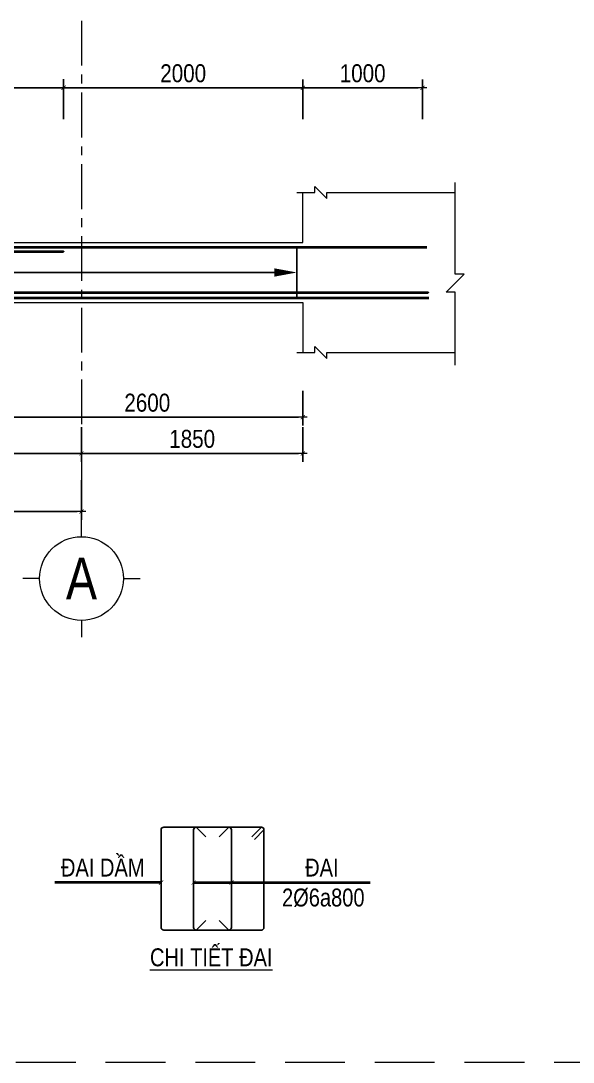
# Model space of a CAD drawing. Header units: millimetres. Extents: x 397144 to 10081729, y 99180 to 1327802.
# Drawn here: x 4949787 to 4954403, y 698151 to 706862 of the extents above; entities that cross this region are included whole.
import ezdxf
from ezdxf.enums import TextEntityAlignment as Align

# ---------------------------------------------------------------- set-up
doc = ezdxf.new("R2010")
doc.units = ezdxf.units.MM
doc.header["$PDSIZE"] = -10
doc.linetypes.add('CENTER', pattern=[2, 1.25, -0.25, 0.25, -0.25])
doc.linetypes.add('HIDDEN', pattern=[0.375, 0.25, -0.125])
doc.layers.get('0').update_dxf_attribs({"linetype": 'CONTINUOUS'})
doc.layers.get('Defpoints').update_dxf_attribs({"color": 12, "linetype": 'CONTINUOUS'})
for name, color, linetype, lineweight in [('kata_dim', 8, 'CONTINUOUS', 13), ('kata_grid', 8, 'CENTER', 13), ('kata_net khuat', 9, 'HIDDEN', 5), ('kata_net manh', 8, 'CONTINUOUS', 5), ('kata_net thay', 4, 'CONTINUOUS', 20), ('kata_text', 7, 'CONTINUOUS', 20), ('kata_thep chu', 1, 'CONTINUOUS', 35), ('kata_thep dai', 220, 'CONTINUOUS', 25)]:
    doc.layers.add(name, color=color, linetype=linetype, lineweight=lineweight)
doc.styles.add('kata_text', font='arial.ttf', dxfattribs={"width": 0.8})
doc.styles.add('Star-HelCon', font='VHELVCN_0.TTF')
doc.dimstyles.new('kata_dim_70', dxfattribs={"dimscale": 70, "dimtxt": 2.15, "dimasz": 0.5, "dimexe": 1, "dimexo": 2, "dimtad": 1, "dimdec": 0, "dimrnd": 5, "dimzin": 0, "dimdsep": 46, "dimtxsty": 'Star-HelCon', "dimblk": 'kata_block_ArchTick', "dimcen": 0.09, "dimdle": 1.2, "dimclrd": 8, "dimclre": 8, "dimclrt": 3, "dimadec": 0, "dimazin": 0, "dimtfac": 1, "dimtdec": 0, "dimtix": 1, "dimtmove": 2, "dimatfit": 3, "dimfxl": 3.75, "dimfxlon": 1, "dimtolj": 1, "dimtzin": 0, "dimarcsym": 0})
doc.dimstyles.new('kata_rai_thep', dxfattribs={"dimtxt": 2, "dimasz": 1, "dimexe": 0, "dimexo": 0, "dimtad": 1, "dimdec": 0, "dimzin": 12, "dimdsep": 46, "dimtxsty": 'kata_text', "dimblk": 'kata_block_RUNTIC', "dimcen": 0, "dimse1": 1, "dimse2": 1, "dimclrd": 6, "dimclre": 6, "dimclrt": 7, "dimadec": 0, "dimazin": 3, "dimtfac": 1, "dimtdec": 0, "dimtmove": 2, "dimatfit": 3, "dimldrblk": 'kata_block_LEADERTIC', "dimfxl": 1, "dimtolj": 1, "dimtzin": 0, "dimlwd": -1, "dimlwe": -1, "dimarcsym": 0})

# ---------------------------------------------------------------- blocks, each defined once
blk = doc.blocks.new('kata_block_ArchTick')
at = {"color": 8}
blk.add_line((1, 0), (-1, 0), dxfattribs=at)
at = {"color": 8, "const_width": 0.15}
blk.add_lwpolyline([(-0.5, -0.5), (0.5, 0.5)], dxfattribs=at)
blk = doc.blocks.new('*D540')
at = {"layer": 'Defpoints', "color": 0, "transparency": 16777216}
for p in [(4950293.6, 704506.5), (4939393.6, 704086.5), (4950293.6, 702756.5)]:
    blk.add_point(p, dxfattribs=at)
at = {"layer": 'kata_dim', "color": 8, "lineweight": -2, "transparency": 16777216}
for p, q in [((4939393.6, 703019), (4939393.6, 702686.5)), ((4950293.6, 703019), (4950293.6, 702686.5)), ((4939428.6, 702756.5), (4950258.6, 702756.5))]:
    blk.add_line(p, q, dxfattribs=at)
at = {"layer": 'kata_dim', "color": 8, "lineweight": -2, "transparency": 16777216, "xscale": 35, "yscale": 35, "zscale": 35, "rotation": 180}
blk.add_blockref('kata_block_ArchTick', (4939393.6, 702756.5), dxfattribs=at)
at = {"layer": 'kata_dim', "color": 8, "lineweight": -2, "transparency": 16777216, "xscale": 35, "yscale": 35, "zscale": 35}
blk.add_blockref('kata_block_ArchTick', (4950293.6, 702756.5), dxfattribs=at)
at = {"layer": 'kata_dim', "color": 3, "transparency": 16777216, "insert": (4944843.6, 702877.1), "char_height": 150.5, "attachment_point": 5, "style": 'Star-HelCon'}
blk.add_mtext('\\A1;10900', dxfattribs=at)
blk = doc.blocks.new('kata_block_GRID')
for p, q in [((0, 5), (0, 7)), ((-5, 0), (-7, 0)), ((5, 0), (7, 0)), ((0, -5), (0, -7))]:
    blk.add_line(p, q)
blk.add_circle((0, 0), 5)
at = {"color": 7, "style": 'kata_text', "width": 0.8}
blk.add_attdef('GRID', text='', height=5, dxfattribs=at).set_placement((0, 0), align=Align.MIDDLE)
blk = doc.blocks.new('kata_block_RUNTIC')
at = {"layer": 'kata_dim', "color": 6}
blk.add_line((0, 0.75), (0, -0.75), dxfattribs=at)
blk.add_lwpolyline([(0, 0, 0, 1, 0), (-2.7, 0, 1, 1, 0)], format="xyseb", dxfattribs=at)
blk = doc.blocks.new('*D543')
at = {"layer": 'Defpoints', "color": 6, "transparency": 16777216}
blk.add_line((4947713.6, 704756.5), (4952023.6, 704756.5), dxfattribs=at)
at = {"layer": 'Defpoints', "color": 0, "transparency": 16777216}
for p in [(4947643.6, 704756.5), (4952093.6, 704756.5), (4952093.6, 704756.5)]:
    blk.add_point(p, dxfattribs=at)
at = {"layer": 'Defpoints', "color": 6, "transparency": 16777216, "xscale": 70, "yscale": 70, "zscale": 70, "rotation": 180}
blk.add_blockref('kata_block_RUNTIC', (4947643.6, 704756.5), dxfattribs=at)
at = {"layer": 'Defpoints', "color": 6, "transparency": 16777216, "xscale": 70, "yscale": 70, "zscale": 70}
blk.add_blockref('kata_block_RUNTIC', (4952093.6, 704756.5), dxfattribs=at)
blk = doc.blocks.new('kata_block_LEADERTIC')
at = {"layer": 'kata_dim', "color": 6}
blk.add_lwpolyline([(0, 0, 0, 1, 0), (-2.7, 0, 1, 1, 0)], format="xyseb", dxfattribs=at)
blk = doc.blocks.new('*D544')
at = {"layer": 'Defpoints', "color": 0, "transparency": 16777216}
for p in [(4953143.6, 706301.5), (4953143.6, 705426.5), (4952143.6, 705006.5)]:
    blk.add_point(p, dxfattribs=at)
at = {"layer": 'kata_dim', "color": 8, "lineweight": -2, "transparency": 16777216}
for p, q in [((4952143.6, 706039), (4952143.6, 706371.5)), ((4953143.6, 706039), (4953143.6, 706371.5)), ((4952178.6, 706301.5), (4953108.6, 706301.5))]:
    blk.add_line(p, q, dxfattribs=at)
at = {"layer": 'kata_dim', "color": 8, "lineweight": -2, "transparency": 16777216, "xscale": 35, "yscale": 35, "zscale": 35, "rotation": 180}
blk.add_blockref('kata_block_ArchTick', (4952143.6, 706301.5), dxfattribs=at)
at = {"layer": 'kata_dim', "color": 8, "lineweight": -2, "transparency": 16777216, "xscale": 35, "yscale": 35, "zscale": 35}
blk.add_blockref('kata_block_ArchTick', (4953143.6, 706301.5), dxfattribs=at)
at = {"layer": 'kata_dim', "color": 3, "transparency": 16777216, "insert": (4952643.6, 706422.1), "char_height": 150.5, "attachment_point": 5, "style": 'Star-HelCon'}
blk.add_mtext('\\A1;1000', dxfattribs=at)
blk = doc.blocks.new('*D551')
at = {"layer": 'Defpoints', "color": 0, "transparency": 16777216}
for p in [(4946743.6, 706276.5), (4950143.6, 706302.2), (4950143.6, 706276.5)]:
    blk.add_point(p, dxfattribs=at)
at = {"layer": 'kata_dim', "color": 8, "lineweight": -2, "transparency": 16777216}
for p, q in [((4946743.6, 706302.2), (4946743.6, 706372.2)), ((4950143.6, 706302.2), (4950143.6, 706372.2)), ((4946778.6, 706302.2), (4950108.6, 706302.2))]:
    blk.add_line(p, q, dxfattribs=at)
at = {"layer": 'kata_dim', "color": 8, "lineweight": -2, "transparency": 16777216, "xscale": 35, "yscale": 35, "zscale": 35, "rotation": 180}
blk.add_blockref('kata_block_ArchTick', (4946743.6, 706302.2), dxfattribs=at)
at = {"layer": 'kata_dim', "color": 8, "lineweight": -2, "transparency": 16777216, "xscale": 35, "yscale": 35, "zscale": 35}
blk.add_blockref('kata_block_ArchTick', (4950143.6, 706302.2), dxfattribs=at)
at = {"layer": 'kata_dim', "color": 3, "transparency": 16777216, "insert": (4948443.6, 706422.8), "char_height": 150.5, "attachment_point": 5, "style": 'Star-HelCon'}
blk.add_mtext('\\A1;3400', dxfattribs=at)
blk = doc.blocks.new('*D554')
at = {"layer": 'Defpoints', "color": 0, "transparency": 16777216}
for p in [(4946743.6, 703269.1), (4950293.6, 703269.1), (4950293.6, 703243.4)]:
    blk.add_point(p, dxfattribs=at)
at = {"layer": 'kata_dim', "color": 8, "lineweight": -2, "transparency": 16777216}
for p, q in [((4946743.6, 703243.4), (4946743.6, 703173.4)), ((4946778.6, 703243.4), (4950258.6, 703243.4)), ((4950293.6, 703243.4), (4950293.6, 703173.4))]:
    blk.add_line(p, q, dxfattribs=at)
at = {"layer": 'kata_dim', "color": 8, "lineweight": -2, "transparency": 16777216, "xscale": 35, "yscale": 35, "zscale": 35, "rotation": 180}
blk.add_blockref('kata_block_ArchTick', (4946743.6, 703243.4), dxfattribs=at)
at = {"layer": 'kata_dim', "color": 8, "lineweight": -2, "transparency": 16777216, "xscale": 35, "yscale": 35, "zscale": 35}
blk.add_blockref('kata_block_ArchTick', (4950293.6, 703243.4), dxfattribs=at)
at = {"layer": 'kata_dim', "color": 3, "transparency": 16777216, "insert": (4948518.6, 703364), "char_height": 150.5, "attachment_point": 5, "style": 'Star-HelCon'}
blk.add_mtext('\\A1;3550', dxfattribs=at)
blk = doc.blocks.new('*D555')
at = {"layer": 'Defpoints', "color": 0, "ltscale": 0.8, "transparency": 16777216}
for p in [(4949543.2, 704587.6), (4952143.6, 703906), (4952143.6, 703546)]:
    blk.add_point(p, dxfattribs=at)
at = {"layer": 'kata_dim', "color": 8, "lineweight": -2, "ltscale": 0.8, "transparency": 16777216}
for p, q in [((4949543.2, 703808.5), (4949543.2, 703476)), ((4952143.6, 703766), (4952143.6, 703476)), ((4949578.2, 703546), (4952108.6, 703546))]:
    blk.add_line(p, q, dxfattribs=at)
at = {"layer": 'kata_dim', "color": 8, "lineweight": -2, "ltscale": 0.8, "transparency": 16777216, "xscale": 35, "yscale": 35, "zscale": 35, "rotation": 180}
blk.add_blockref('kata_block_ArchTick', (4949543.2, 703546), dxfattribs=at)
at = {"layer": 'kata_dim', "color": 8, "lineweight": -2, "ltscale": 0.8, "transparency": 16777216, "xscale": 35, "yscale": 35, "zscale": 35}
blk.add_blockref('kata_block_ArchTick', (4952143.6, 703546), dxfattribs=at)
at = {"layer": 'kata_dim', "color": 3, "ltscale": 0.8, "transparency": 16777216, "insert": (4950843.4, 703666.6), "char_height": 150.5, "attachment_point": 5, "style": 'Star-HelCon'}
blk.add_mtext('\\A1;2600', dxfattribs=at)
blk = doc.blocks.new('*D556')
at = {"layer": 'Defpoints', "color": 0, "transparency": 16777216}
for p in [(4952143.6, 706301.5), (4952143.6, 705426.5), (4950143.6, 705006.5)]:
    blk.add_point(p, dxfattribs=at)
at = {"layer": 'kata_dim', "color": 8, "lineweight": -2, "transparency": 16777216}
for p, q in [((4950143.6, 706039), (4950143.6, 706371.5)), ((4952143.6, 706039), (4952143.6, 706371.5)), ((4950178.6, 706301.5), (4952108.6, 706301.5))]:
    blk.add_line(p, q, dxfattribs=at)
at = {"layer": 'kata_dim', "color": 8, "lineweight": -2, "transparency": 16777216, "xscale": 35, "yscale": 35, "zscale": 35, "rotation": 180}
blk.add_blockref('kata_block_ArchTick', (4950143.6, 706301.5), dxfattribs=at)
at = {"layer": 'kata_dim', "color": 8, "lineweight": -2, "transparency": 16777216, "xscale": 35, "yscale": 35, "zscale": 35}
blk.add_blockref('kata_block_ArchTick', (4952143.6, 706301.5), dxfattribs=at)
at = {"layer": 'kata_dim', "color": 3, "transparency": 16777216, "insert": (4951143.6, 706422.1), "char_height": 150.5, "attachment_point": 5, "style": 'Star-HelCon'}
blk.add_mtext('\\A1;2000', dxfattribs=at)
blk = doc.blocks.new('*D547')
at = {"layer": 'Defpoints', "color": 0, "ltscale": 0.8, "transparency": 16777216}
for p in [(4950293.6, 703603.4), (4952143.6, 703603.4), (4952143.6, 703243.4)]:
    blk.add_point(p, dxfattribs=at)
at = {"layer": 'kata_dim', "color": 8, "lineweight": -2, "ltscale": 0.8, "transparency": 16777216}
for p, q in [((4950293.6, 703463.4), (4950293.6, 703173.4)), ((4952143.6, 703463.4), (4952143.6, 703173.4)), ((4950328.6, 703243.4), (4952108.6, 703243.4))]:
    blk.add_line(p, q, dxfattribs=at)
at = {"layer": 'kata_dim', "color": 8, "lineweight": -2, "ltscale": 0.8, "transparency": 16777216, "xscale": 35, "yscale": 35, "zscale": 35, "rotation": 180}
blk.add_blockref('kata_block_ArchTick', (4950293.6, 703243.4), dxfattribs=at)
at = {"layer": 'kata_dim', "color": 8, "lineweight": -2, "ltscale": 0.8, "transparency": 16777216, "xscale": 35, "yscale": 35, "zscale": 35}
blk.add_blockref('kata_block_ArchTick', (4952143.6, 703243.4), dxfattribs=at)
at = {"layer": 'kata_dim', "color": 3, "ltscale": 0.8, "transparency": 16777216, "insert": (4951218.6, 703364), "char_height": 150.5, "attachment_point": 5, "style": 'Star-HelCon'}
blk.add_mtext('\\A1;1850', dxfattribs=at)
blk = doc.blocks.new('ct dai')
at = {"layer": 'kata_thep dai'}
for points in [[(3878222.8, -233111.4), (3878302.8, -233031.4, -0.414214), (3878324.8, -233053.4), (3878324.8, -233869.4, -0.414214), (3878302.8, -233891.4), (3877486.8, -233891.4, -0.414214), (3877464.8, -233869.4), (3877464.8, -233053.4, -0.414214), (3877486.8, -233031.4), (3878302.8, -233031.4, -0.414214), (3878324.8, -233053.4), (3878244.8, -233133.4)], [(3877838.8, -233811.4), (3877758.8, -233891.4), (3877758.8, -233891.4, -0.414214), (3877736.8, -233869.4), (3877736.8, -233053.4, -0.414214), (3877758.8, -233031.4), (3877758.8, -233031.4), (3877838.8, -233111.4)], [(3878030.8, -233031.4), (3878030.8, -233031.4, -0.414214), (3878052.8, -233053.4), (3878052.8, -233869.4, -0.414214), (3878030.8, -233891.4), (3878030.8, -233891.4), (3877950.8, -233811.4)], [(3877950.8, -233111.4), (3878030.8, -233031.4), (3878030.8, -233031.4, -0.414214), (3878052.8, -233053.4), (3878052.8, -233053.4)]]:
    blk.add_lwpolyline(points, format="xyb", dxfattribs=at)
at = {"layer": 'kata_text', "color": 3, "style": 'kata_text', "width": 0.8}
for s, p in [('ĐAI DẦM', (3876628.3, -233443.7)), ('ĐAI', (3878668.9, -233443.7)), ('2%%C6a800', (3878475.7, -233694.4))]:
    blk.add_text(s, height=150, dxfattribs=at).set_placement(p)
at = {"layer": 'kata_text', "style": 'kata_text', "width": 0.8}
blk.add_text('%%UCHI TIẾT ĐAI', height=150, dxfattribs=at).set_placement((3877372.1, -234194.6))
at = {"layer": 'kata_net manh'}
for points in [[(3877464.8, -233494.3), (3876577.4, -233494.3)], [(3877736.8, -233494.3), (3878896.2, -233494.3)], [(3878052.8, -233494.3), (3879212.2, -233494.3)]]:
    blk.add_leader(points, dimstyle='kata_dim_70', override={"dimasz": 0.5, "dimldrblk": 'ArchTick'}, dxfattribs=at)

msp = doc.modelspace()

# ---------------------------------------------------------------- linework, layer by layer
at = {"layer": 'kata_dim'}
for points in [[(4952093.58258, 705426.50123), (4952243.58258, 705426.50123), (4952243.58258, 705476.50123), (4952343.58258, 705376.50123), (4952343.58258, 705426.50123), (4953417.00142, 705426.50123)], [(4953417.00142, 703982.18985), (4953417.00142, 704591.25717), (4953342.00142, 704591.25717), (4953492.00142, 704741.25717), (4953417.00142, 704741.25717), (4953417.00142, 705508.89485)], [(4952093.58258, 704086.50123), (4952243.58258, 704086.50123), (4952243.58258, 704136.50123), (4952343.58258, 704036.50123), (4952343.58258, 704086.50123), (4952586.33392, 704086.50123)], [(4952093.58258, 704086.50123), (4952243.58258, 704086.50123), (4952243.58258, 704136.50123), (4952343.58258, 704036.50123), (4952343.58258, 704086.50123), (4953417.00142, 704086.50123)]]:
    msp.add_lwpolyline(points, dxfattribs=at)
at = {"layer": 'kata_grid', "ltscale": 300}
msp.add_line((4950293.58258, 706861.50123), (4950293.58258, 702686.50123), dxfattribs=at)
at = {"layer": 'kata_net khuat', "ltscale": 300}
msp.add_line((4939693.58258, 704756.50123), (4950293.58258, 704756.50123), dxfattribs=at)
at = {"layer": 'kata_net khuat', "ltscale": 2000}
msp.add_lwpolyline([(4907745.11855, 698151.27323), (4956380.01374, 698151.27323)], dxfattribs=at)
at = {"layer": 'kata_net thay'}
for p, q in [((4952143.58258, 705006.50123), (4952143.58258, 705426.50123)), ((4947243.58258, 705006.50123), (4952143.58258, 705006.50123))]:
    msp.add_line(p, q, dxfattribs=at)
msp.add_lwpolyline([(4947243.58258, 704506.50123), (4952143.58258, 704506.50123), (4952143.58258, 704086.50123)], dxfattribs=at)
at = {"layer": 'kata_thep chu'}
msp.add_line((4938051.1785, 704545.50123), (4953196.85675, 704545.50123), dxfattribs=at)
at = {"layer": 'kata_thep chu', "flags": 128}
for points in [[(4938751.64433, 704540.63714), (4938751.64433, 704947.50123, -0.4142135622), (4938771.64433, 704967.50123), (4953178.58258, 704967.50123)], [(4950143.58258, 704928.50123), (4950143.58258, 704928.50123, 0.414213562), (4950143.58258, 704928.50123), (4944993.58258, 704928.50123)], [(4953191.66628, 704587.57431), (4953191.66628, 704587.57431, -0.414213562), (4953191.66628, 704587.57431), (4949538.20516, 704587.57431)]]:
    msp.add_lwpolyline(points, format="xyb", dxfattribs=at)
at = {"layer": 'kata_thep dai', "ltscale": 52.5}
msp.add_line((4952093.58258, 704971.50123), (4952093.58258, 704541.50123), dxfattribs=at)

# ---------------------------------------------------------------- block references
at = {"layer": 'kata_dim', "xscale": 70, "yscale": 70, "zscale": 70}
msp.add_blockref('kata_block_GRID', (4950293.58258, 702196.50123), dxfattribs=at).add_auto_attribs({'GRID': 'A'})
at = {"layer": 'kata_thep chu'}
msp.add_blockref('ct dai', (1073493.91297, 933147.93732), dxfattribs=at)

# ---------------------------------------------------------------- dimensions: what is measured, and where the dimension line sits
at = {"layer": 'Defpoints'}
dim = msp.add_aligned_dim(p1=(4947643.58258, 704756.50123), p2=(4952093.58258, 704756.50123), distance=0, text=' ', dimstyle='kata_rai_thep', override={"dimscale": 70}, dxfattribs=at)
dim.commit()
dim.dimension.update_dxf_attribs({"geometry": '*D543', "text_midpoint": (4949868.58258, 704756.50123)})
at = {"layer": 'kata_dim'}
for base, p1, p2, picture, middle in [((4950143.58258, 706302.18502), (4946743.58258, 706276.50131), (4950143.58258, 706276.50131), '*D551', (4948443.58258, 706422.79036)), ((4952143.58258, 706301.50123), (4950143.58258, 705006.50123), (4952143.58258, 705426.50123), '*D556', (4951143.58258, 706422.10656)), ((4953143.58258, 706301.50123), (4952143.58258, 705006.50123), (4953143.58258, 705426.50123), '*D544', (4952643.58258, 706422.10656)), ((4950293.58258, 702756.50123), (4939393.58258, 704086.50123), (4950293.58258, 704506.50123), '*D540', (4944843.58258, 702877.10656)), ((4950293.58258, 703243.36942), (4946743.58258, 703269.05313), (4950293.58258, 703269.05313), '*D554', (4948518.58258, 703363.97475))]:
    dim = msp.add_linear_dim(base=base, p1=p1, p2=p2, dimstyle='kata_dim_70', dxfattribs=at)
    dim.commit()
    dim.dimension.update_dxf_attribs({"geometry": picture, "text_midpoint": middle})
at = {"layer": 'kata_dim', "ltscale": 0.8}
for base, p1, p2, picture, middle in [((4952143.58258, 703546.01458), (4949543.20516, 704587.57431), (4952143.58258, 703906.01458), '*D555', (4950843.39387, 703666.61991)), ((4952143.58258, 703243.36942), (4950293.58258, 703603.36942), (4952143.58258, 703603.36942), '*D547', (4951218.58258, 703363.97475))]:
    dim = msp.add_linear_dim(base=base, p1=p1, p2=p2, dimstyle='kata_dim_70', dxfattribs=at)
    dim.commit()
    dim.dimension.update_dxf_attribs({"geometry": picture, "text_midpoint": middle})

doc.saveas('drawing.dxf')
